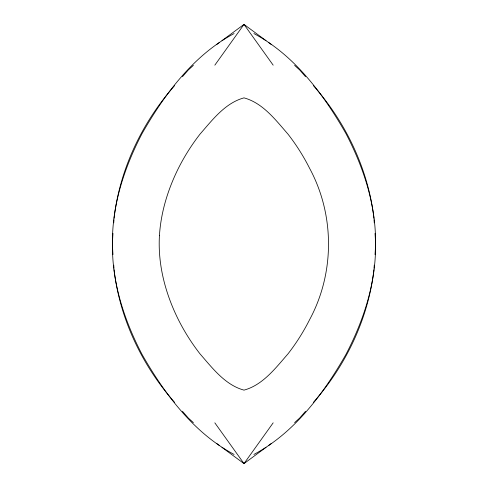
<?xml version="1.0" encoding="UTF-8"?>
<svg xmlns="http://www.w3.org/2000/svg" width="488" height="488" viewBox="0 0 488 488"><rect width="100%" height="100%" fill="white"/><g stroke="black" fill="none" stroke-linecap="round" stroke-linejoin="round"><path stroke-width="0.73" d="M112.99 233.41C109.587 275.531 122.75 317.432 142.057 354.428C164.48 393.706 193.443 432.771 234.1 454.444M113.747 222.827L113.96 219.801M114.064 218.288C119.767 169.257 142.026 122.616 174.558 85.693M373.936 269.712C368.233 318.743 345.974 365.384 313.442 402.307M374.04 268.199L374.253 265.173M375.01 254.59C378.413 212.469 365.25 170.568 345.943 133.572C323.52 94.294 294.557 55.229 253.9 33.556M214.83 65.166L244 24.4L266.039 40.638M273.17 422.834L244 463.6L221.961 447.362M182.439 76.695L188.35 69.943L193.382 65.368M305.561 411.305L299.65 418.057L294.618 422.632M216.446 44.701L219.508 42.444M221.961 40.638L244 24.4L273.17 65.166M266.039 447.362L244 463.6L214.83 422.834M268.491 445.556L271.554 443.299M234.1 33.556C193.443 55.229 164.48 94.294 142.057 133.572C122.75 170.568 109.587 212.469 112.99 254.59M253.9 454.444C294.557 432.771 323.52 393.706 345.943 354.428C365.25 317.432 378.413 275.531 375.01 233.41M268.491 42.444L271.554 44.701M216.446 443.299L219.508 445.556M294.618 65.368L299.65 69.943L305.561 76.695M193.382 422.632L188.35 418.057L182.439 411.305M313.442 85.693C345.974 122.616 368.233 169.257 373.936 218.288M174.558 402.307C142.026 365.384 119.767 318.743 114.064 269.712M374.04 219.801L374.253 222.827M113.747 265.173L113.96 268.199M159.442 235.57C157.709 264.691 165.456 293.721 178.382 319.658A208.199 208.199 0 0 0 200.043 353.91C212.371 368.007 225.133 385.02 244 390.132C262.867 385.02 275.629 368.007 287.957 353.91A208.199 208.199 0 0 0 309.612 319.658C334.805 273.036 334.798 214.964 309.618 168.342A208.199 208.199 0 0 0 287.957 134.09C275.629 119.993 262.867 102.98 244 97.868C225.133 102.98 212.371 119.993 200.043 134.09A208.199 208.199 0 0 0 178.388 168.342C167.976 189.307 160.9 212.127 159.442 235.57"/></g></svg>
